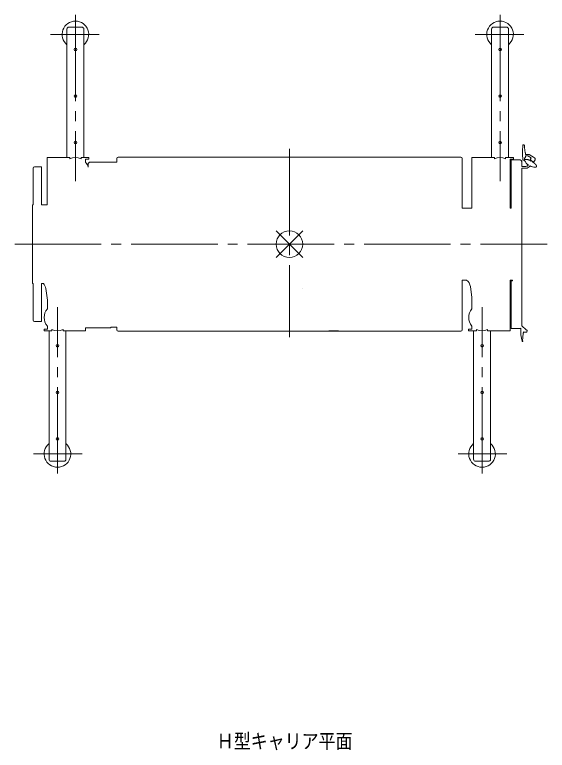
# Model space of a CAD drawing. Units: millimetres on the paper. Extents: x -420 to 420, y -297 to 297.
# Drawn here: x -44.8 to 35.2, y -94.5 to 16 of the extents above; entities that cross this region are included whole.
import ezdxf
from ezdxf.enums import TextEntityAlignment as Align

# ---------------------------------------------------------------- set-up
doc = ezdxf.new("R2010")
doc.units = ezdxf.units.MM
doc.linetypes.add('USER2', pattern=[17.5, 13, -1.5, 1.5, -1.5])
doc.layers.add('0-0_0', color=7, linetype='Continuous', lineweight=18)
doc.styles.add('ＭＳ ゴシック', font='')
doc.styles.get('ＭＳ ゴシック').set_extended_font_data('MS Gothic')

msp = doc.modelspace()

# ---------------------------------------------------------------- linework, layer by layer
at = {"layer": '0-0_0', "linetype": 'USER2'}
for p, q in [((-35.694, 16.008), (-35.694, -8.99)), ((28.106, 16.008), (28.106, -8.99)), ((-39.426, 13.05), (-32.106, 13.05)), ((24.374, 13.05), (31.694, 13.05)), ((-3.544, -4.124), (-3.544, -32.415)), ((-44.818, -18.45), (35.206, -18.45)), ((-38.394, -52.908), (-38.394, -27.911)), ((25.406, -52.908), (25.406, -27.911)), ((-34.662, -49.95), (-41.982, -49.95)), ((29.138, -49.95), (21.818, -49.95))]:
    msp.add_line(p, q, dxfattribs=at)
at = {"layer": '0-0_0'}
for p, q in [((-36.964, 13.85), (-36.964, -5.45)), ((-36.664, 14.15), (-34.724, 14.15)), ((-34.424, 13.85), (-34.424, -5.45)), ((26.836, 13.85), (26.836, -5.45)), ((27.136, 14.15), (29.076, 14.15)), ((29.376, 13.85), (29.376, -5.45)), ((31.558, -3.545), (31.678, -3.545)), ((31.778, -3.645), (31.778, -3.935)), ((31.778, -3.933), (31.878, -4.745)), ((-39.927, -5.45), (-39.927, -12.55)), ((-39.927, -5.45), (-36.534, -5.45)), ((-36.534, -5.45), (-36.534, -5.635)), ((-34.854, -5.45), (-34.854, -5.635)), ((-34.854, -5.45), (-33.674, -5.45)), ((-33.674, -5.67), (-33.674, -5.45)), ((-29.288, -5.4), (-12.974, -5.4)), ((5.839, -5.397), (-12.927, -5.397)), ((5.886, -5.4), (22.2, -5.4)), ((23.873, -5.45), (23.873, -13.05)), ((23.873, -5.45), (27.266, -5.45)), ((27.266, -5.45), (27.266, -5.635)), ((28.946, -5.45), (28.946, -5.635)), ((28.946, -5.45), (30.126, -5.45)), ((30.126, -5.67), (30.126, -5.45)), ((31.878, -5.445), (31.778, -5.596)), ((31.878, -4.745), (31.928, -4.745)), ((31.878, -5.445), (31.928, -5.445)), ((31.928, -4.745), (31.928, -5.005)), ((31.928, -5.005), (32.482, -5.005)), ((31.928, -5.185), (31.928, -5.445)), ((31.928, -5.185), (32.294, -5.185)), ((32.294, -5.185), (32.782, -5.467)), ((32.482, -5.005), (33.122, -5.375)), ((32.782, -5.467), (32.615, -5.755)), ((-34.174, -5.67), (-34.174, -6.151)), ((-34.174, -5.67), (-33.674, -5.67)), ((-33.78, -6.87), (-33.78, -6.442)), ((-33.468, -6.13), (-29.487, -6.13)), ((-29.487, -5.6), (-29.487, -6.13)), ((22.399, -13.05), (22.399, -5.6)), ((29.626, -5.67), (30.126, -5.67)), ((29.626, -5.67), (29.626, -13.05)), ((31.133, -5.8), (29.756, -5.8)), ((29.756, -13.05), (29.756, -5.8)), ((31.356, -6.764), (31.356, -6.023)), ((31.559, -5.845), (31.678, -5.845)), ((31.778, -5.596), (31.778, -5.745)), ((32.83, -5.879), (32.615, -5.755)), ((32.802, -5.979), (32.83, -5.879)), ((32.915, -6.044), (32.988, -5.97)), ((33.203, -6.094), (32.988, -5.97)), ((33.388, -5.774), (33.203, -6.094)), ((-42.044, -12.55), (-42.044, -7.049)), ((-40.844, -6.826), (-41.821, -6.826)), ((-40.798, -12.55), (-40.798, -6.872)), ((31.356, -6.764), (31.979, -6.764)), ((31.356, -7.036), (31.979, -7.036)), ((31.356, -30.706), (31.356, -7.036)), ((-42.144, -24.35), (-42.144, -12.55)), ((-42.144, -12.55), (-42.044, -12.55)), ((-40.798, -12.55), (-39.927, -12.55)), ((23.873, -13.05), (22.399, -13.05)), ((29.756, -13.05), (29.626, -13.05)), ((23.086, -23.85), (22.399, -23.85)), ((22.399, -31.3), (22.399, -23.85)), ((29.956, -23.85), (29.639, -23.85)), ((29.639, -31.45), (29.639, -23.85)), ((29.756, -31.1), (29.756, -24.02)), ((29.806, -23.97), (29.906, -23.97)), ((29.956, -23.92), (29.956, -23.85)), ((-42.044, -24.35), (-42.144, -24.35)), ((-42.044, -24.35), (-42.044, -29.851)), ((-40.495, -24.35), (-40.798, -24.35)), ((-40.798, -24.35), (-40.798, -30.028)), ((-39.914, -26.836), (-40.162, -25.099)), ((23.886, -26.446), (23.643, -24.809)), ((23.886, -28.151), (23.886, -26.446)), ((-39.914, -28.15), (-39.914, -26.836)), ((-40.844, -30.074), (-41.821, -30.074)), ((-39.914, -31.23), (-39.914, -30.75)), ((23.886, -31.23), (23.886, -30.75)), ((32.046, -31.332), (31.356, -30.706)), ((-40.414, -31.23), (-40.414, -31.45)), ((-39.914, -31.23), (-40.414, -31.23)), ((-39.234, -31.45), (-40.414, -31.45)), ((-39.664, -50.75), (-39.664, -31.45)), ((-39.234, -31.45), (-39.234, -31.265)), ((-37.554, -31.45), (-37.554, -31.265)), ((-34.161, -31.45), (-37.554, -31.45)), ((-37.124, -50.75), (-37.124, -31.45)), ((-34.161, -31.45), (-34.161, -31)), ((-34.161, -31), (-30.356, -31)), ((-30.356, -30.93), (-30.356, -31)), ((-30.356, -30.93), (-29.487, -30.93)), ((-29.487, -30.93), (-29.487, -31.3)), ((-12.974, -31.5), (-29.288, -31.5)), ((-12.927, -31.503), (5.886, -31.503)), ((2.386, -31.48), (3.846, -31.48)), ((2.416, -31.503), (3.816, -31.503)), ((5.886, -31.5), (5.886, -31.465)), ((22.2, -31.5), (5.886, -31.5)), ((23.386, -31.23), (23.386, -31.45)), ((23.886, -31.23), (23.386, -31.23)), ((24.566, -31.45), (23.386, -31.45)), ((24.136, -50.75), (24.136, -31.45)), ((24.566, -31.45), (24.566, -31.265)), ((26.246, -31.45), (26.246, -31.265)), ((29.639, -31.45), (26.246, -31.45)), ((26.676, -50.75), (26.676, -31.45)), ((31.133, -31.1), (29.756, -31.1)), ((31.563, -31.84), (31.503, -32.956)), ((31.563, -31.84), (31.578, -31.817)), ((31.578, -31.817), (31.578, -31.79)), ((31.578, -31.79), (31.593, -31.79)), ((31.623, -31.76), (31.623, -31.601)), ((31.986, -31.647), (31.669, -31.647)), ((31.49, -33.063), (31.47, -33.068)), ((-37.424, -51.05), (-39.364, -51.05)), ((26.376, -51.05), (24.436, -51.05))]:
    msp.add_line(p, q, dxfattribs=at)
at = {"layer": '0-0_0', "color": 1}
for p, q in [((-5.544, -20.45), (-1.544, -16.45)), ((-5.544, -16.45), (-1.544, -20.45))]:
    msp.add_line(p, q, dxfattribs=at)
at = {"layer": '0-0_0'}
for centre in [(-35.694, 10.8), (28.106, 10.8), (-35.694, 3.8), (28.106, 3.8), (-35.694, -3.2), (28.106, -3.2), (-38.394, -33.7), (25.406, -33.7), (-38.394, -40.7), (25.406, -40.7), (-38.394, -47.7), (25.406, -47.7)]:
    msp.add_circle(centre, 0.2, dxfattribs=at)
at = {"layer": '0-0_0', "color": 1}
msp.add_circle((-3.544, -18.45), 2, dxfattribs=at)
at = {"layer": '0-0_0'}
for centre, radius, start, end in [((-35.694, 13.05), 2, 309.41966, 230.58034), ((28.106, 13.05), 2, 309.41966, 230.58034), ((-36.664, 13.85), 0.3, 90, 180), ((-34.724, 13.85), 0.3, 0, 90), ((27.136, 13.85), 0.3, 90, 180), ((29.076, 13.85), 0.3, 0, 90), ((37.457, -4.695), 6, 169.92136, 190.07864), ((37.458, -4.695), 6.03, 169.19466, 169.68753), ((31.55, -3.62), 0.025, 169.69828, 270), ((31.559, -3.57), 0.025, 92.93926, 171.04374), ((31.678, -3.645), 0.1, 0, 90), ((-35.694, -7.45), 2, 65.15885, 114.82863), ((-29.287, -5.6), 0.2, 90, 180), ((22.199, -5.6), 0.2, 0, 90), ((28.106, -7.45), 2, 65.15788, 114.82686), ((32.987, -5.813), 0.459, 67.22848, 72.9417), ((33.023, -5.731), 0.369, 60.19796, 67.3079), ((32.96, -5.813), 0.472, 31.74505, 58.56658), ((-35.694, -7.45), 2, 16.86304, 40.52681), ((-33.464, -6.446), 0.316, 90, 180), ((31.133, -6.023), 0.223, 0, 90), ((31.55, -5.77), 0.025, 90, 190.30172), ((37.458, -4.695), 6.03, 190.31261, 190.79786), ((31.559, -5.82), 0.025, 190.79574, 270), ((31.678, -5.745), 0.1, 270, 0), ((32.092, -5.868), 0.317, 167.85717, 171.04432), ((32.117, -5.836), 0.338, 177.18614, 180.37328), ((32.144, -5.804), 0.366, 185.23682, 188.42397), ((32.172, -5.775), 0.4, 192.04014, 195.22729), ((32.069, -5.902), 0.303, 157.45298, 160.64013), ((32.202, -5.747), 0.436, 197.74648, 200.93362), ((32.048, -5.938), 0.3, 146.47449, 149.66164), ((33.396, -5.081), 1.8, 207.13546, 235.54476), ((32.028, -5.974), 0.307, 135.62281, 138.80996), ((32.011, -6.011), 0.323, 125.55229, 128.73944), ((31.996, -6.05), 0.347, 116.66092, 119.84807), ((31.983, -6.089), 0.378, 109.05772, 112.24487), ((31.972, -6.128), 0.412, 102.65759, 105.84474), ((31.964, -6.169), 0.45, 97.29106, 100.47821), ((31.958, -6.209), 0.49, 92.77498, 95.96213), ((31.954, -6.25), 0.53, 88.94479, 92.13194), ((31.952, -6.291), 0.572, 85.66397, 88.85112), ((31.979, -6.264), 0.5, 270, 322.96084), ((32.054, -6.156), 0.438, 93.53929, 97.66906), ((32.049, -6.204), 0.486, 88.46652, 92.59629), ((32.047, -6.253), 0.534, 84.31253, 88.44231), ((32.049, -6.301), 0.583, 80.84945, 84.97922), ((32.055, -6.349), 0.63, 77.91007, 82.03984), ((32.064, -6.397), 0.675, 75.37203, 79.5018), ((32.076, -6.444), 0.718, 73.14501, 77.27478), ((32.092, -6.49), 0.757, 71.16143, 75.2912), ((32.111, -6.535), 0.794, 69.36991, 73.49968), ((32.133, -6.578), 0.828, 67.7307, 71.86047), ((32.158, -6.62), 0.858, 66.21244, 70.34221), ((32.186, -6.659), 0.884, 64.78993, 68.9197), ((32.217, -6.697), 0.905, 63.44244, 67.57221), ((32.25, -6.732), 0.923, 62.15254, 66.28232), ((32.286, -6.765), 0.936, 60.9052, 65.03497), ((32.325, -6.795), 0.945, 59.68703, 63.81681), ((32.447, -6.866), 0.945, 56.18227, 60.31501), ((32.493, -6.884), 0.936, 54.96337, 59.09611), ((32.539, -6.899), 0.923, 53.71532, 57.84806), ((32.586, -6.91), 0.905, 52.42473, 56.55747), ((32.634, -6.918), 0.884, 51.07654, 55.20928), ((32.683, -6.923), 0.858, 49.65328, 53.78602), ((32.731, -6.924), 0.828, 48.1342, 52.26694), ((32.78, -6.921), 0.794, 46.49406, 50.6268), ((32.828, -6.916), 0.758, 44.70144, 48.83418), ((33.195, -5.692), 0.209, 337.09081, 37.53337), ((32.876, -6.906), 0.718, 42.71652, 46.84926), ((32.923, -6.893), 0.675, 40.48781, 44.62055), ((32.969, -6.877), 0.63, 37.94757, 42.08032), ((33.013, -6.858), 0.583, 35.00528, 39.13802), ((33.056, -6.835), 0.534, 31.53821, 35.67095), ((33.098, -6.809), 0.486, 27.37869, 31.51143), ((33.137, -6.781), 0.438, 22.29812, 26.43086), ((33.074, -6.935), 0.567, 30.48971, 34.3237), ((-41.821, -7.049), 0.223, 90, 180), ((-40.844, -6.872), 0.046, 0, 90), ((31.979, -6.264), 0.772, 270, 325.41192), ((33.396, -5.081), 1.8, 244.25278, 269.81932), ((33.431, -6.319), 0.563, 265.95148, 269.78548), ((33.428, -6.369), 0.514, 270.08337, 273.91737), ((33.422, -6.418), 0.466, 275.08598, 278.91998), ((33.413, -6.466), 0.419, 281.22181, 285.0558), ((33.4, -6.514), 0.377, 288.80146, 292.63546), ((33.384, -6.561), 0.342, 298.11969, 301.95368), ((33.115, -6.908), 0.518, 26.41452, 30.24852), ((33.365, -6.607), 0.315, 309.28597, 313.11996), ((33.155, -6.878), 0.469, 21.486, 25.31999), ((33.343, -6.651), 0.302, 321.95653, 325.79052), ((33.192, -6.846), 0.423, 15.44607, 19.28007), ((33.318, -6.694), 0.302, 335.19254, 339.02654), ((33.228, -6.811), 0.38, 7.9865, 11.82049), ((33.291, -6.735), 0.317, 347.77546, 351.60945), ((33.26, -6.774), 0.344, 358.80702, 2.64102), ((22.16, -25.03), 1.5, 8.44027, 51.85194), ((29.806, -24.02), 0.05, 90, 179.96502), ((29.906, -23.92), 0.05, 270, 0.03498), ((-41.647, -25.311), 1.5, 8.13109, 39.84721), ((-1.575, -25.135), 0.005, 270, 289.98311), ((-38.394, -29.45), 2, 139.46143, 220.53857), ((25.406, -29.45), 2, 139.47566, 220.52434), ((-41.821, -29.851), 0.223, 180, 270), ((-40.844, -30.028), 0.046, 270, 0), ((-38.394, -29.45), 2, 245.16746, 294.83645), ((-29.287, -31.3), 0.2, 180, 270), ((22.199, -31.3), 0.2, 270, 0), ((25.406, -29.45), 2, 245.15788, 294.82686), ((31.133, -30.877), 0.223, 270, 296.4879), ((37.238, -31.49), 6.02, 176.06547, 194.92333), ((31.593, -31.76), 0.03, 270, 0), ((31.669, -31.601), 0.046, 180, 270), ((32.017, -31.49), 0.16, 258.89261, 79.56026), ((31.46, -33.03), 0.04, 194.91594, 285.3088), ((31.479, -33.025), 0.04, 285.3088, 14.91594), ((37.238, -31.49), 5.92, 194.33876, 194.92205), ((-38.394, -49.95), 2, 129.41966, 50.58034), ((25.406, -49.95), 2, 129.41966, 50.58034), ((-39.364, -50.75), 0.3, 180, 270), ((-37.424, -50.75), 0.3, 270, 0), ((24.436, -50.75), 0.3, 180, 270), ((26.376, -50.75), 0.3, 270, 0)]:
    msp.add_arc(centre, radius, start, end, dxfattribs=at)

# ---------------------------------------------------------------- texts
at = {"layer": '0-0_0', "style": 'ＭＳ ゴシック', "width": 0.85}
msp.add_text('Ｈ型キャリア平面', height=2.199, dxfattribs=at).set_placement((-14.457, -94.843), align=Align.BOTTOM_LEFT)

doc.saveas('drawing.dxf')
